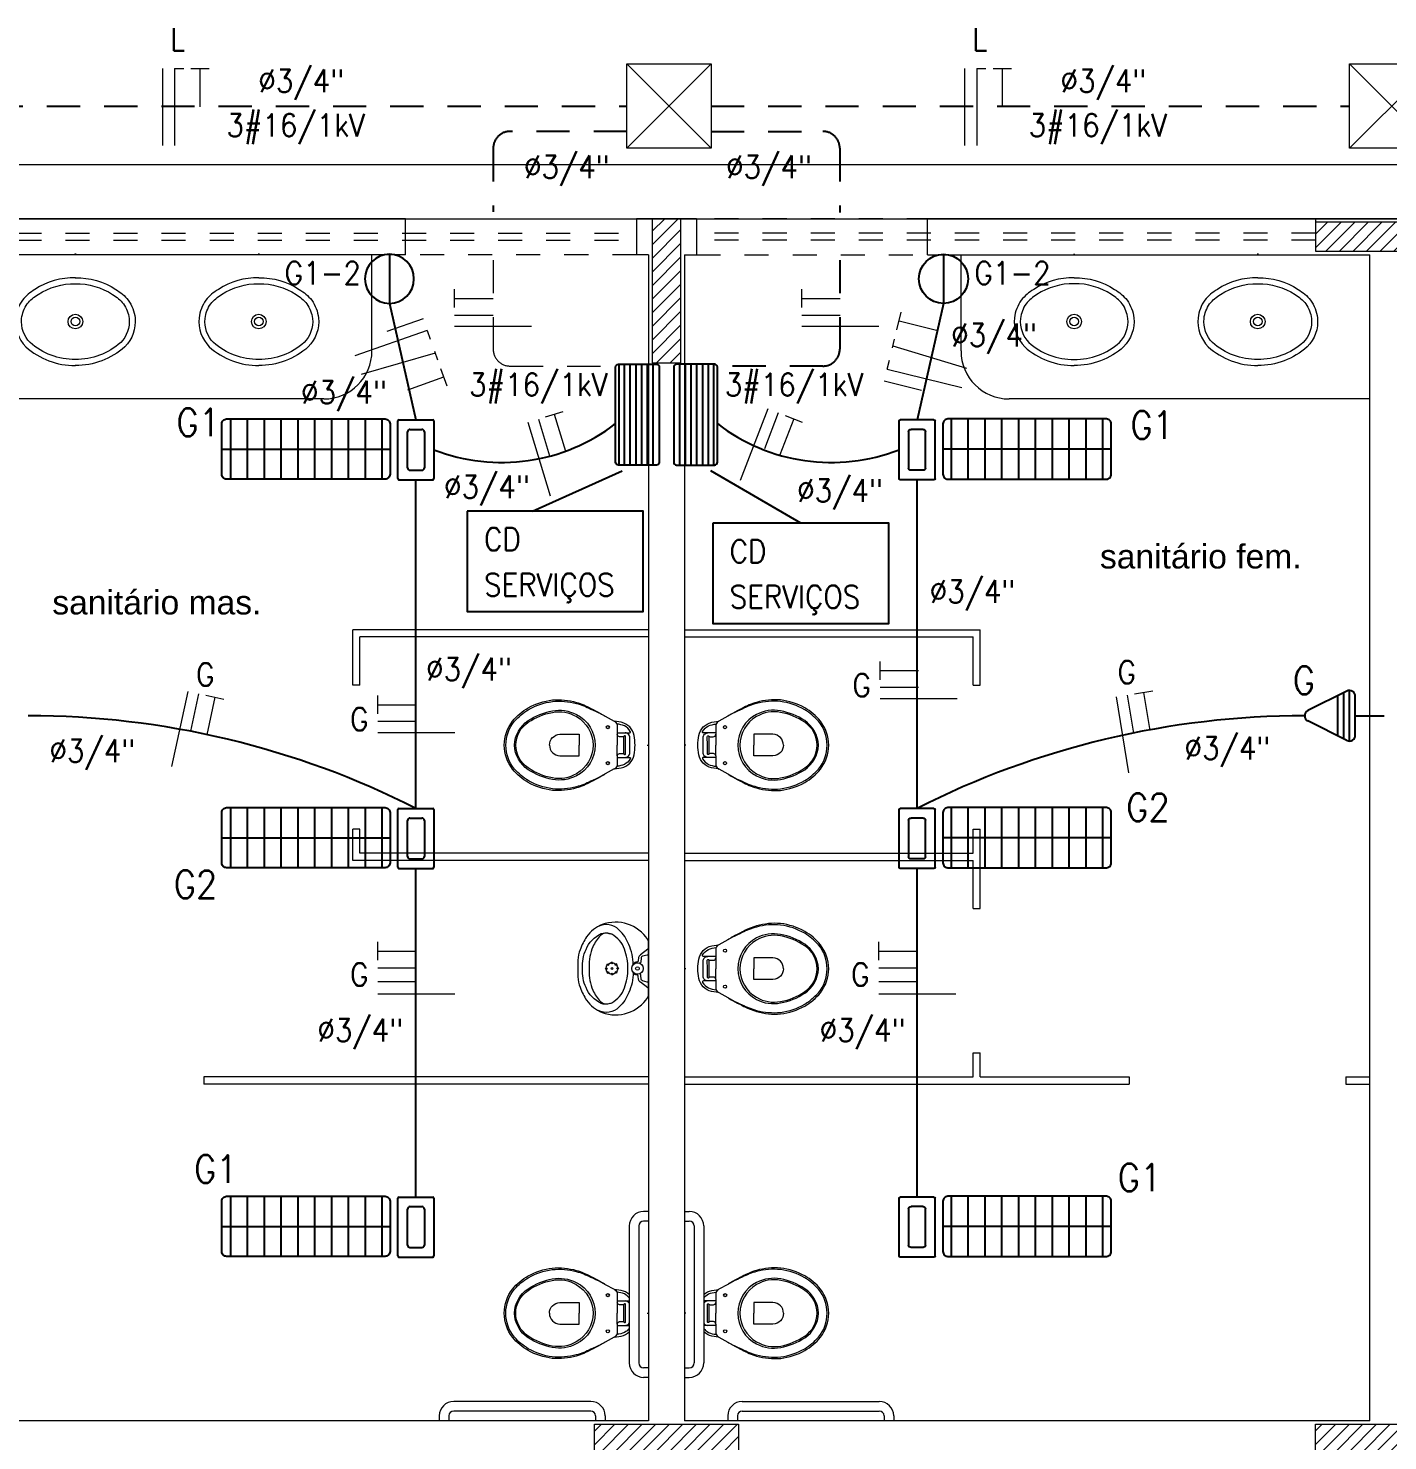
# Model space of a CAD drawing. Header units: inches. Extents: x -0.6 to 46.5, y 585.3 to 612.1.
# Drawn here: x 25.45 to 31.1, y 598.61 to 604.49 of the extents above; entities that cross this region are included whole.
import ezdxf
from ezdxf.enums import TextEntityAlignment as Align

# ---------------------------------------------------------------- set-up
doc = ezdxf.new("R2010")
doc.units = ezdxf.units.IN
doc.header["$LTSCALE"] = 0.2
doc.header["$MEASUREMENT"] = 0
doc.linetypes.add('ELETRICO', pattern=[0.87, 0.69, -0.18])
doc.linetypes.add('HIDDEN', pattern=[0.375, 0.25, -0.125])
doc.layers.get('0').update_dxf_attribs({"lineweight": 0})
for name, color, linetype, lineweight in [('ABERTURAS', 5, 'HIDDEN', 0), ('MOBILIÁRIOS', 134, 'Continuous', 0), ('PAREDES', 30, 'Continuous', 0), ('PISOS', 4, 'Continuous', 0)]:
    doc.layers.add(name, color=color, linetype=linetype, lineweight=lineweight)
for name, color, linetype in [('APISO', 134, 'ELETRICO'), ('ARRETO', 6, 'Continuous'), ('ATETO', 134, 'Continuous'), ('C', 7, 'Continuous'), ('Circuitos', 1, 'Continuous'), ('HATCH', 3, 'Continuous'), ('I', 7, 'Continuous'), ('L', 7, 'Continuous'), ('O', 7, 'Continuous'), ('texto-fiacao', 7, 'Continuous')]:
    doc.layers.add(name, color=color, linetype=linetype)
doc.styles.add('ROMANSP', font='romans.shx', dxfattribs={"width": 0.9})
doc.styles.add('TXT', font='ARIAL.TTF')
pattern_1 = [(45, (11.47801, 76.999498), (-0.0282842712, 0.0282842712), [])]

# ---------------------------------------------------------------- blocks, each defined once
blk = doc.blocks.new('*O22')
at = {"layer": 'MOBILIÁRIOS', "color": 4, "linetype": 'Continuous', "lineweight": 0}
for p, q in [((0.003, 0.231), (-0.002, 0.231)), ((0, 0.229), (0, 0.233))]:
    blk.add_line(p, q, dxfattribs=at)
for points in [[(0.0005, 0.1336, 0.145827), (-0.1678, 0.0848, 0.090827), (-0.2197, 0.0396, 0.12568), (-0.2481, -0.0337, 0.221372), (-0.2055, -0.1545, 0.186059), (0.0005, -0.2319)], [(0.0001, 0.1336, -0.145827), (0.1684, 0.0848, -0.090827), (0.2203, 0.0396, -0.12568), (0.2487, -0.0337, -0.221372), (0.2061, -0.1545, -0.186059), (0.0001, -0.2319)], [(0.0003, 0.1086, -0.14623), (0.1553, 0.0636, -0.09047), (0.2003, 0.0246, -0.123903), (0.2238, -0.0364, -0.21906), (0.1888, -0.1364, -0.185248), (0.0003, -0.2069, -0.185248), (-0.1882, -0.1364, -0.21906), (-0.2232, -0.0364, -0.123903), (-0.1997, 0.0246, -0.09047), (-0.1547, 0.0636, -0.14623), (0.0003, 0.1086)]]:
    blk.add_lwpolyline(points, format="xyb", dxfattribs=at)
for radius in [0.0305, 0.018]:
    blk.add_circle((0.0003, -0.0489), radius, dxfattribs=at)
blk = doc.blocks.new('*O23')
at = {"layer": 'MOBILIÁRIOS', "color": 4, "linetype": 'Continuous', "lineweight": 0}
for p, q in [((0.003, 0.231), (-0.002, 0.231)), ((0, 0.229), (0, 0.233))]:
    blk.add_line(p, q, dxfattribs=at)
for points in [[(0.0005, 0.1336, 0.145827), (-0.1678, 0.0848, 0.090827), (-0.2197, 0.0396, 0.12568), (-0.2481, -0.0337, 0.221372), (-0.2055, -0.1545, 0.186059), (0.0005, -0.2319)], [(0.0001, 0.1336, -0.145827), (0.1684, 0.0848, -0.090827), (0.2203, 0.0396, -0.12568), (0.2487, -0.0337, -0.221372), (0.2061, -0.1545, -0.186059), (0.0001, -0.2319)], [(0.0003, 0.1086, -0.14623), (0.1553, 0.0636, -0.09047), (0.2003, 0.0246, -0.123903), (0.2238, -0.0364, -0.21906), (0.1888, -0.1364, -0.185248), (0.0003, -0.2069, -0.185248), (-0.1882, -0.1364, -0.21906), (-0.2232, -0.0364, -0.123903), (-0.1997, 0.0246, -0.09047), (-0.1547, 0.0636, -0.14623), (0.0003, 0.1086)]]:
    blk.add_lwpolyline(points, format="xyb", dxfattribs=at)
for radius in [0.0305, 0.018]:
    blk.add_circle((0.0003, -0.0489), radius, dxfattribs=at)
blk = doc.blocks.new('*O24')
at = {"layer": 'MOBILIÁRIOS', "color": 4, "linetype": 'Continuous', "lineweight": 0}
blk.add_line((0.144, 0), (0.147, 0), dxfattribs=at)
for points in [[(-0.1467, -0.0008, 0.008051), (-0.1462, -0.0335, 0.08407), (-0.1373, -0.0773, 0.022672), (-0.1251, -0.1052, 0.027927), (-0.1106, -0.1309, 0.144523), (-0.0457, -0.1821, 0.34805), (0.1443, -0.1191, 0.162816), (0.147, -0.111), (0.147, 0), (0.1473, 0.1124, 0.162816), (0.1443, 0.1209, 0.34805), (-0.0457, 0.1839, 0.144523), (-0.1106, 0.1326, 0.027927), (-0.1251, 0.107, 0.022672), (-0.1373, 0.0791, 0.08407), (-0.1462, 0.0353, 0.008051), (-0.147, 0.002), (-0.147, 0)], [(0.0834, 0.0169, 0.100603), (0.0653, 0.1009, 0.114611), (0.0243, 0.1619, 0.309836), (-0.0622, 0.176)], [(-0.014, -0.145), (-0.0176, -0.1459, -0.189039), (-0.0494, -0.1441, -0.189014), (-0.1127, -0.0788, -0.116802), (-0.1277, 0.0009, -0.116802), (-0.1127, 0.0805, -0.189014), (-0.0494, 0.1459, -0.189039), (-0.018, 0.147), (-0.014, 0.146)], [(-0.1, 0), (-0.0998, -0.007, 0.102017), (-0.0841, -0.0893, 0.100634), (-0.0525, -0.1363, 0.31043), (-0.0114, -0.1436, 0.029837), (-0.0057, -0.1416, 0.193887), (0.0468, -0.0791, 0.096635), (0.0618, 0.0009, 0.096635), (0.0468, 0.0809, 0.193887), (-0.0057, 0.1434, 0.029837), (-0.0114, 0.1453, 0.31043), (-0.0525, 0.138, 0.100634), (-0.0841, 0.0911, 0.102017), (-0.1, 0.008), (-0.1, 0)], [(0.145, 0.081), (0.1133, 0.0579, 0.1805), (0.106, 0.046), (0.1043, 0.0329, -0.35029), (0.0988, 0.0269, 0.252034), (0.0843, 0.0204)], [(0.1473, 0.0539, 0.473116), (0.142, 0.056), (0.1223, 0.0524, 0.362542), (0.116, 0.043), (0.1148, 0.0294, -0.564769), (0.1087, 0.0237)], [(0.0834, -0.0151, -0.100603), (0.0653, -0.0991, -0.114611), (0.0243, -0.1601, -0.309836), (-0.0622, -0.1742)], [(0.145, -0.08), (0.1133, -0.0561, -0.1805), (0.106, -0.045), (0.1043, -0.0311, 0.35029), (0.0988, -0.0251, -0.252034), (0.0843, -0.0186)], [(0.1473, -0.0522, -0.473116), (0.142, -0.056), (0.1223, -0.0506, -0.362542), (0.116, -0.043), (0.1148, -0.0276, 0.564769), (0.1087, -0.022)]]:
    blk.add_lwpolyline(points, format="xyb", dxfattribs=at)
for centre, radius in [((-0.0282, 0.0004), 0.0035), ((-0.0047, 0.0009), 0.024), ((-0.0217, 0.0171), 0.0035), ((-0.0052, 0.0244), 0.0035), ((-0.0047, 0.0009), 0.0035), ((0.0116, 0.0178), 0.0035), ((0.0188, 0.0014), 0.0035), ((0.1013, 0.0009), 0.024), ((0.1013, 0.0009), 0.0075), ((-0.021, -0.0161), 0.0035), ((-0.0042, -0.0226), 0.0035), ((0.0123, -0.0154), 0.0035)]:
    blk.add_circle(centre, radius, dxfattribs=at)
blk = doc.blocks.new('*O25')
at = {"layer": 'MOBILIÁRIOS', "color": 4, "linetype": 'Continuous', "lineweight": 0}
for p, q in [((0.17, 0.044), (0.17, -0.001)), ((0.17, -0.046), (0.17, -0.001)), ((0.294, -0.001), (0.3, -0.001))]:
    blk.add_line(p, q, dxfattribs=at)
for points in [[(0.17, -0.046), (0.17, -0.0815, -0.269143), (0.16, -0.099), (0.1572, -0.1004, 0.044891), (0.157, -0.1), (0.12, -0.121, -0.036783), (0.1, -0.133, -0.0196), (0.06, -0.154, -0.056836), (0, -0.179, -0.089116), (-0.1, -0.189, -0.095425), (-0.2, -0.1565, -0.091656), (-0.2655, -0.101, -0.16072), (-0.3, -0.001, -0.16072), (-0.2655, 0.099, -0.091656), (-0.2, 0.1545, -0.095425), (-0.1, 0.187, -0.089116), (0, 0.177, -0.056836), (0.06, 0.152, -0.0196), (0.1, 0.131, -0.036783), (0.12, 0.119), (0.1567, 0.0987, 0.044891), (0.157, 0.099), (0.1599, 0.0968, -0.269143), (0.17, 0.08), (0.17, 0.044)], [(0.12, -0.121), (0.1, -0.132, -0.0204), (0.06, -0.151, -0.050595), (0, -0.1745, -0.089432), (-0.1, -0.1825, -0.098712), (-0.2, -0.1485, -0.072481), (-0.257, -0.101, -0.182574), (-0.293, -0.001, -0.182574), (-0.257, 0.099, -0.072481), (-0.2, 0.1465, -0.098712), (-0.1, 0.1805, -0.089432), (0, 0.1725, -0.050595), (0.06, 0.149, -0.0204), (0.1, 0.13), (0.12, 0.119)], [(0, 0.127, -0.278895), (0.0785, -0.001, -0.278895), (0, -0.129, -0.167831), (-0.1, -0.1435, -0.098952), (-0.2, -0.103, -0.247323), (-0.257, -0.001, -0.247323), (-0.2, 0.101, -0.098952), (-0.1, 0.1415, -0.167831), (0, 0.127)], [(0, 0.118, -0.264523), (0.07, -0.001, -0.264523), (0, -0.12, -0.185303), (-0.1, -0.1375, -0.106842), (-0.2, -0.096, -0.250606), (-0.252, -0.001, -0.250606), (-0.2, 0.094, -0.106842), (-0.1, 0.1355, -0.185303), (0, 0.118)], [(0.22, 0.0763, 0.139607), (0.187, 0.094), (0.1577, 0.0983, -0.047116), (0.1572, 0.0984)], [(0.22, 0.0623, 0.104201), (0.2, 0.079, 0.082359), (0.1687, 0.0867)], [(-0.112, -0.001, -0.394755), (-0.068, 0.044), (0.012, 0.044), (0.012, -0.001)], [(0.17, -0.046, -0.414214), (0.18, -0.036), (0.193, -0.036, -0.226163), (0.1984, -0.0386, 0.733322), (0.205, -0.036), (0.205, -0.001), (0.205, 0.034, 0.733322), (0.1984, 0.0366, -0.226163), (0.193, 0.034), (0.18, 0.034, -0.414214), (0.17, 0.044)], [(-0.112, -0.001, 0.394755), (-0.068, -0.046), (0.012, -0.046), (0.012, -0.001)], [(0.1572, -0.1004, -0.047116), (0.158, -0.1), (0.1869, -0.0958, 0.139453), (0.22, -0.0784)], [(0.22, -0.0643, -0.104201), (0.2, -0.081, -0.082359), (0.1687, -0.0887)]]:
    blk.add_lwpolyline(points, format="xyb", dxfattribs=at)
for points in [[(0.17, 0.05), (0.203, 0.05), (0.22, 0.05)], [(0.197, -0.036), (0.197, -0.001), (0.197, 0.034)], [(0.17, -0.052), (0.203, -0.052), (0.22, -0.052)]]:
    blk.add_lwpolyline(points, dxfattribs=at)
for centre in [(0.131, 0.074), (0.131, -0.076)]:
    blk.add_circle(centre, 0.0065, dxfattribs=at)
for centre, start, end in [((0.2025, 0.03), 33.1758, 90), ((0.2025, -0.032), 270, 331.02324)]:
    blk.add_arc(centre, 0.02, start, end, dxfattribs=at)
blk = doc.blocks.new('*O26')
at = {"layer": 'MOBILIÁRIOS', "color": 4, "linetype": 'Continuous', "lineweight": 0}
for p, q in [((-0.17, 0.044), (-0.17, -0.001)), ((-0.294, -0.001), (-0.3, -0.001)), ((-0.17, -0.046), (-0.17, -0.001))]:
    blk.add_line(p, q, dxfattribs=at)
for points in [[(-0.17, -0.046), (-0.17, -0.0815, 0.269143), (-0.16, -0.099), (-0.1572, -0.1004, -0.044891), (-0.157, -0.1), (-0.12, -0.121, 0.036783), (-0.1, -0.133, 0.0196), (-0.06, -0.154, 0.056836), (0, -0.179, 0.089116), (0.1, -0.189, 0.095425), (0.2, -0.1565, 0.091656), (0.2655, -0.101, 0.16072), (0.3, -0.001, 0.16072), (0.2655, 0.099, 0.091656), (0.2, 0.1545, 0.095425), (0.1, 0.187, 0.089116), (0, 0.177, 0.056836), (-0.06, 0.152, 0.0196), (-0.1, 0.131, 0.036783), (-0.12, 0.119), (-0.1567, 0.0987, -0.044891), (-0.157, 0.099), (-0.1599, 0.0968, 0.269143), (-0.17, 0.08), (-0.17, 0.044)], [(-0.12, -0.121), (-0.1, -0.132, 0.0204), (-0.06, -0.151, 0.050595), (0, -0.1745, 0.089432), (0.1, -0.1825, 0.098712), (0.2, -0.1485, 0.072481), (0.257, -0.101, 0.182574), (0.293, -0.001, 0.182574), (0.257, 0.099, 0.072481), (0.2, 0.1465, 0.098712), (0.1, 0.1805, 0.089432), (0, 0.1725, 0.050595), (-0.06, 0.149, 0.0204), (-0.1, 0.13), (-0.12, 0.119)], [(0, 0.127, 0.278895), (-0.0785, -0.001, 0.278895), (0, -0.129, 0.167831), (0.1, -0.1435, 0.098952), (0.2, -0.103, 0.247323), (0.257, -0.001, 0.247323), (0.2, 0.101, 0.098952), (0.1, 0.1415, 0.167831), (0, 0.127)], [(0, 0.118, 0.264523), (-0.07, -0.001, 0.264523), (0, -0.12, 0.185303), (0.1, -0.1375, 0.106842), (0.2, -0.096, 0.250606), (0.252, -0.001, 0.250606), (0.2, 0.094, 0.106842), (0.1, 0.1355, 0.185303), (0, 0.118)], [(-0.22, 0.0763, -0.139607), (-0.187, 0.094), (-0.1577, 0.0983, 0.047116), (-0.1572, 0.0984)], [(-0.22, 0.0623, -0.104201), (-0.2, 0.079, -0.082359), (-0.1687, 0.0867)], [(-0.17, -0.046, 0.414214), (-0.18, -0.036), (-0.193, -0.036, 0.226163), (-0.1984, -0.0386, -0.733322), (-0.205, -0.036), (-0.205, -0.001), (-0.205, 0.034, -0.733322), (-0.1984, 0.0366, 0.226163), (-0.193, 0.034), (-0.18, 0.034, 0.414214), (-0.17, 0.044)], [(0.112, -0.001, 0.394755), (0.068, 0.044), (-0.012, 0.044), (-0.012, -0.001)], [(0.112, -0.001, -0.394755), (0.068, -0.046), (-0.012, -0.046), (-0.012, -0.001)], [(-0.22, -0.0643, 0.104201), (-0.2, -0.081, 0.082359), (-0.1687, -0.0887)], [(-0.1572, -0.1004, 0.047116), (-0.158, -0.1), (-0.1869, -0.0958, -0.139453), (-0.22, -0.0784)]]:
    blk.add_lwpolyline(points, format="xyb", dxfattribs=at)
for points in [[(-0.17, 0.05), (-0.203, 0.05), (-0.22, 0.05)], [(-0.197, -0.036), (-0.197, -0.001), (-0.197, 0.034)], [(-0.17, -0.052), (-0.203, -0.052), (-0.22, -0.052)]]:
    blk.add_lwpolyline(points, dxfattribs=at)
for centre in [(-0.131, 0.074), (-0.131, -0.076)]:
    blk.add_circle(centre, 0.0065, dxfattribs=at)
for centre, start, end in [((-0.2025, 0.03), 90, 146.8242), ((-0.2025, -0.032), 208.97676, 270)]:
    blk.add_arc(centre, 0.02, start, end, dxfattribs=at)
blk = doc.blocks.new('*O27')
at = {"layer": 'MOBILIÁRIOS', "color": 4, "linetype": 'Continuous', "lineweight": 0}
for p, q in [((-0.294, 0), (-0.3, 0)), ((-0.17, 0.045), (-0.17, 0)), ((-0.17, -0.045), (-0.17, 0))]:
    blk.add_line(p, q, dxfattribs=at)
for points in [[(-0.17, -0.045), (-0.1702, -0.0805, 0.269143), (-0.16, -0.098), (-0.1574, -0.0994, -0.044891), (-0.157, -0.099), (-0.1202, -0.12, 0.036783), (-0.1002, -0.132, 0.0196), (-0.0602, -0.153, 0.056836), (-0.0002, -0.178, 0.089116), (0.0998, -0.188, 0.095425), (0.1998, -0.1555, 0.091656), (0.2653, -0.1, 0.16072), (0.2998, 0, 0.16072), (0.2653, 0.1, 0.091656), (0.1998, 0.1555, 0.095425), (0.0998, 0.188, 0.089116), (-0.0002, 0.178, 0.056836), (-0.0602, 0.153, 0.0196), (-0.1002, 0.132, 0.036783), (-0.12, 0.12), (-0.1569, 0.0997, -0.044891), (-0.157, 0.1), (-0.1601, 0.0978, 0.269143), (-0.17, 0.081), (-0.17, 0.045)], [(-0.12, -0.12), (-0.1002, -0.131, 0.0204), (-0.0602, -0.15, 0.050595), (-0.0002, -0.1735, 0.089432), (0.0998, -0.1815, 0.098712), (0.1998, -0.1475, 0.072481), (0.2568, -0.1, 0.182574), (0.2928, 0, 0.182574), (0.2568, 0.1, 0.072481), (0.1998, 0.1475, 0.098712), (0.0998, 0.1815, 0.089432), (-0.0002, 0.1735, 0.050595), (-0.0602, 0.15, 0.0204), (-0.1, 0.131), (-0.12, 0.12)], [(-0.0002, 0.128, 0.278895), (-0.0787, 0, 0.278895), (-0.0002, -0.128, 0.167831), (0.0998, -0.1425, 0.098952), (0.1998, -0.102, 0.247323), (0.2568, 0, 0.247323), (0.1998, 0.102, 0.098952), (0.0998, 0.1425, 0.167831), (-0.0002, 0.128)], [(-0.0002, 0.119, 0.264523), (-0.0702, 0, 0.264523), (-0.0002, -0.119, 0.185303), (0.0998, -0.1365, 0.106842), (0.1998, -0.095, 0.250606), (0.2518, 0, 0.250606), (0.1998, 0.095, 0.106842), (0.0998, 0.1365, 0.185303), (-0.0002, 0.119)], [(-0.1574, -0.0994, 0.047116), (-0.158, -0.099), (-0.1871, -0.0948, -0.305161), (-0.2402, -0.04, -0.049506), (-0.2442, 0, -0.049506), (-0.2402, 0.04, -0.305161), (-0.187, 0.095), (-0.1579, 0.0993, 0.047116), (-0.1574, 0.0994)], [(-0.17, 0.051), (-0.203, 0.051), (-0.2211, 0.051, -0.5854), (-0.2246, 0.0571, -0.134872), (-0.2002, 0.08, -0.082359), (-0.1689, 0.0877)], [(-0.2027, -0.051, -0.414214), (-0.223, -0.031), (-0.223, 0), (-0.2227, 0.031, -0.414214), (-0.2027, 0.051)], [(-0.1702, -0.045, 0.414214), (-0.18, -0.035), (-0.1932, -0.035, 0.226163), (-0.1986, -0.0376, -0.733322), (-0.205, -0.035), (-0.205, 0), (-0.2052, 0.035, -0.733322), (-0.1986, 0.0376, 0.226163), (-0.193, 0.035), (-0.1802, 0.035, 0.414214), (-0.1702, 0.045)], [(0.1118, 0, 0.394755), (0.068, 0.045), (-0.012, 0.045), (-0.012, 0)], [(0.1118, 0, -0.394755), (0.068, -0.045), (-0.012, -0.045), (-0.012, 0)], [(-0.17, -0.051), (-0.203, -0.051), (-0.2211, -0.051, 0.5854), (-0.2246, -0.0571, 0.134872), (-0.2002, -0.08, 0.082359), (-0.1689, -0.0877)]]:
    blk.add_lwpolyline(points, format="xyb", dxfattribs=at)
blk.add_lwpolyline([(-0.197, -0.035), (-0.197, 0), (-0.197, 0.035)], dxfattribs=at)
for centre in [(-0.1312, 0.075), (-0.1312, -0.075)]:
    blk.add_circle(centre, 0.0065, dxfattribs=at)
blk = doc.blocks.new('*O28')
at = {"layer": 'MOBILIÁRIOS', "color": 4, "linetype": 'Continuous', "lineweight": 0}
for p, q in [((-0.294, 0), (-0.3, 0)), ((-0.17, 0.045), (-0.17, 0)), ((-0.17, -0.045), (-0.17, 0))]:
    blk.add_line(p, q, dxfattribs=at)
for points in [[(-0.17, -0.045), (-0.1702, -0.0805, 0.269143), (-0.16, -0.098), (-0.1574, -0.0994, -0.044891), (-0.157, -0.099), (-0.1202, -0.12, 0.036783), (-0.1002, -0.132, 0.0196), (-0.0602, -0.153, 0.056836), (-0.0002, -0.178, 0.089116), (0.0998, -0.188, 0.095425), (0.1998, -0.1555, 0.091656), (0.2653, -0.1, 0.16072), (0.2998, 0, 0.16072), (0.2653, 0.1, 0.091656), (0.1998, 0.1555, 0.095425), (0.0998, 0.188, 0.089116), (-0.0002, 0.178, 0.056836), (-0.0602, 0.153, 0.0196), (-0.1002, 0.132, 0.036783), (-0.12, 0.12), (-0.1569, 0.0997, -0.044891), (-0.157, 0.1), (-0.1601, 0.0978, 0.269143), (-0.17, 0.081), (-0.17, 0.045)], [(-0.12, -0.12), (-0.1002, -0.131, 0.0204), (-0.0602, -0.15, 0.050595), (-0.0002, -0.1735, 0.089432), (0.0998, -0.1815, 0.098712), (0.1998, -0.1475, 0.072481), (0.2568, -0.1, 0.182574), (0.2928, 0, 0.182574), (0.2568, 0.1, 0.072481), (0.1998, 0.1475, 0.098712), (0.0998, 0.1815, 0.089432), (-0.0002, 0.1735, 0.050595), (-0.0602, 0.15, 0.0204), (-0.1, 0.131), (-0.12, 0.12)], [(-0.0002, 0.128, 0.278895), (-0.0787, 0, 0.278895), (-0.0002, -0.128, 0.167831), (0.0998, -0.1425, 0.098952), (0.1998, -0.102, 0.247323), (0.2568, 0, 0.247323), (0.1998, 0.102, 0.098952), (0.0998, 0.1425, 0.167831), (-0.0002, 0.128)], [(-0.0002, 0.119, 0.264523), (-0.0702, 0, 0.264523), (-0.0002, -0.119, 0.185303), (0.0998, -0.1365, 0.106842), (0.1998, -0.095, 0.250606), (0.2518, 0, 0.250606), (0.1998, 0.095, 0.106842), (0.0998, 0.1365, 0.185303), (-0.0002, 0.119)], [(-0.1574, -0.0994, 0.047116), (-0.158, -0.099), (-0.1871, -0.0948, -0.305161), (-0.2402, -0.04, -0.049506), (-0.2442, 0, -0.049506), (-0.2402, 0.04, -0.305161), (-0.187, 0.095), (-0.1579, 0.0993, 0.047116), (-0.1574, 0.0994)], [(-0.17, 0.051), (-0.203, 0.051), (-0.2211, 0.051, -0.5854), (-0.2246, 0.0571, -0.134872), (-0.2002, 0.08, -0.082359), (-0.1689, 0.0877)], [(-0.2027, -0.051, -0.414214), (-0.223, -0.031), (-0.223, 0), (-0.2227, 0.031, -0.414214), (-0.2027, 0.051)], [(-0.1702, -0.045, 0.414214), (-0.18, -0.035), (-0.1932, -0.035, 0.226163), (-0.1986, -0.0376, -0.733322), (-0.205, -0.035), (-0.205, 0), (-0.2052, 0.035, -0.733322), (-0.1986, 0.0376, 0.226163), (-0.193, 0.035), (-0.1802, 0.035, 0.414214), (-0.1702, 0.045)], [(0.1118, 0, 0.394755), (0.068, 0.045), (-0.012, 0.045), (-0.012, 0)], [(0.1118, 0, -0.394755), (0.068, -0.045), (-0.012, -0.045), (-0.012, 0)], [(-0.17, -0.051), (-0.203, -0.051), (-0.2211, -0.051, 0.5854), (-0.2246, -0.0571, 0.134872), (-0.2002, -0.08, 0.082359), (-0.1689, -0.0877)]]:
    blk.add_lwpolyline(points, format="xyb", dxfattribs=at)
blk.add_lwpolyline([(-0.197, -0.035), (-0.197, 0), (-0.197, 0.035)], dxfattribs=at)
for centre in [(-0.1312, 0.075), (-0.1312, -0.075)]:
    blk.add_circle(centre, 0.0065, dxfattribs=at)
blk = doc.blocks.new('*O29')
at = {"layer": 'MOBILIÁRIOS', "color": 4, "linetype": 'Continuous', "lineweight": 0}
for p, q in [((0.17, 0.045), (0.17, 0)), ((0.17, -0.045), (0.17, 0)), ((0.294, 0), (0.3, 0))]:
    blk.add_line(p, q, dxfattribs=at)
for points in [[(0.17, -0.045), (0.1702, -0.0805, -0.269143), (0.16, -0.098), (0.1574, -0.0994, 0.044891), (0.157, -0.099), (0.1202, -0.12, -0.036783), (0.1002, -0.132, -0.0196), (0.0602, -0.153, -0.056836), (0.0002, -0.178, -0.089116), (-0.0998, -0.188, -0.095425), (-0.1998, -0.1555, -0.091656), (-0.2653, -0.1, -0.16072), (-0.2998, 0, -0.16072), (-0.2653, 0.1, -0.091656), (-0.1998, 0.1555, -0.095425), (-0.0998, 0.188, -0.089116), (0.0002, 0.178, -0.056836), (0.0602, 0.153, -0.0196), (0.1002, 0.132, -0.036783), (0.12, 0.12), (0.1569, 0.0997, 0.044891), (0.157, 0.1), (0.1601, 0.0978, -0.269143), (0.17, 0.081), (0.17, 0.045)], [(0.12, -0.12), (0.1002, -0.131, -0.0204), (0.0602, -0.15, -0.050595), (0.0002, -0.1735, -0.089432), (-0.0998, -0.1815, -0.098712), (-0.1998, -0.1475, -0.072481), (-0.2568, -0.1, -0.182574), (-0.2928, 0, -0.182574), (-0.2568, 0.1, -0.072481), (-0.1998, 0.1475, -0.098712), (-0.0998, 0.1815, -0.089432), (0.0002, 0.1735, -0.050595), (0.0602, 0.15, -0.0204), (0.1, 0.131), (0.12, 0.12)], [(0.0002, 0.128, -0.278895), (0.0787, 0, -0.278895), (0.0002, -0.128, -0.167831), (-0.0998, -0.1425, -0.098952), (-0.1998, -0.102, -0.247323), (-0.2568, 0, -0.247323), (-0.1998, 0.102, -0.098952), (-0.0998, 0.1425, -0.167831), (0.0002, 0.128)], [(0.0002, 0.119, -0.264523), (0.0702, 0, -0.264523), (0.0002, -0.119, -0.185303), (-0.0998, -0.1365, -0.106842), (-0.1998, -0.095, -0.250606), (-0.2518, 0, -0.250606), (-0.1998, 0.095, -0.106842), (-0.0998, 0.1365, -0.185303), (0.0002, 0.119)], [(0.1574, -0.0994, -0.047116), (0.158, -0.099), (0.1871, -0.0948, 0.305161), (0.2402, -0.04, 0.049506), (0.2442, 0, 0.049506), (0.2402, 0.04, 0.305161), (0.187, 0.095), (0.1579, 0.0993, -0.047116), (0.1574, 0.0994)], [(0.17, 0.051), (0.203, 0.051), (0.2211, 0.051, 0.5854), (0.2246, 0.0571, 0.134872), (0.2002, 0.08, 0.082359), (0.1689, 0.0877)], [(-0.1118, 0, -0.394755), (-0.068, 0.045), (0.012, 0.045), (0.012, 0)], [(-0.1118, 0, 0.394755), (-0.068, -0.045), (0.012, -0.045), (0.012, 0)], [(0.1702, -0.045, -0.414214), (0.18, -0.035), (0.1932, -0.035, -0.226163), (0.1986, -0.0376, 0.733322), (0.205, -0.035), (0.205, 0), (0.2052, 0.035, 0.733322), (0.1986, 0.0376, -0.226163), (0.193, 0.035), (0.1802, 0.035, -0.414214), (0.1702, 0.045)], [(0.2027, -0.051, 0.414214), (0.223, -0.031), (0.223, 0), (0.2227, 0.031, 0.414214), (0.2027, 0.051)], [(0.17, -0.051), (0.203, -0.051), (0.2211, -0.051, -0.5854), (0.2246, -0.0571, -0.134872), (0.2002, -0.08, -0.082359), (0.1689, -0.0877)]]:
    blk.add_lwpolyline(points, format="xyb", dxfattribs=at)
blk.add_lwpolyline([(0.197, -0.035), (0.197, 0), (0.197, 0.035)], dxfattribs=at)
for centre in [(0.1312, 0.075), (0.1312, -0.075)]:
    blk.add_circle(centre, 0.0065, dxfattribs=at)
blk = doc.blocks.new('*O30')
at = {"layer": 'MOBILIÁRIOS', "color": 4, "linetype": 'Continuous', "lineweight": 0}
for p, q in [((0.003, 0.231), (-0.002, 0.231)), ((0, 0.229), (0, 0.233))]:
    blk.add_line(p, q, dxfattribs=at)
for points in [[(0.0005, 0.1336, 0.145827), (-0.1678, 0.0848, 0.090827), (-0.2197, 0.0396, 0.12568), (-0.2481, -0.0337, 0.221372), (-0.2055, -0.1545, 0.186059), (0.0005, -0.2319)], [(0.0001, 0.1336, -0.145827), (0.1684, 0.0848, -0.090827), (0.2203, 0.0396, -0.12568), (0.2487, -0.0337, -0.221372), (0.2061, -0.1545, -0.186059), (0.0001, -0.2319)], [(0.0003, 0.1086, -0.14623), (0.1553, 0.0636, -0.09047), (0.2003, 0.0246, -0.123903), (0.2238, -0.0364, -0.21906), (0.1888, -0.1364, -0.185248), (0.0003, -0.2069, -0.185248), (-0.1882, -0.1364, -0.21906), (-0.2232, -0.0364, -0.123903), (-0.1997, 0.0246, -0.09047), (-0.1547, 0.0636, -0.14623), (0.0003, 0.1086)]]:
    blk.add_lwpolyline(points, format="xyb", dxfattribs=at)
for radius in [0.0305, 0.018]:
    blk.add_circle((0.0003, -0.0489), radius, dxfattribs=at)
blk = doc.blocks.new('*O31')
at = {"layer": 'MOBILIÁRIOS', "color": 4, "linetype": 'Continuous', "lineweight": 0}
for p, q in [((-0.003, 0.231), (0.002, 0.231)), ((0, 0.229), (0, 0.233))]:
    blk.add_line(p, q, dxfattribs=at)
for points in [[(-0.0001, 0.1336, 0.145827), (-0.1684, 0.0848, 0.090827), (-0.2203, 0.0396, 0.12568), (-0.2487, -0.0337, 0.221372), (-0.2061, -0.1545, 0.186059), (-0.0001, -0.2319)], [(-0.0005, 0.1336, -0.145827), (0.1678, 0.0848, -0.090827), (0.2197, 0.0396, -0.12568), (0.2481, -0.0337, -0.221372), (0.2055, -0.1545, -0.186059), (-0.0005, -0.2319)], [(-0.0003, 0.1086, 0.14623), (-0.1553, 0.0636, 0.09047), (-0.2003, 0.0246, 0.123903), (-0.2238, -0.0364, 0.21906), (-0.1888, -0.1364, 0.185248), (-0.0003, -0.2069, 0.185248), (0.1882, -0.1364, 0.21906), (0.2232, -0.0364, 0.123903), (0.1997, 0.0246, 0.09047), (0.1547, 0.0636, 0.14623), (-0.0003, 0.1086)]]:
    blk.add_lwpolyline(points, format="xyb", dxfattribs=at)
for radius in [0.0305, 0.018]:
    blk.add_circle((-0.0003, -0.0489), radius, dxfattribs=at)
blk = doc.blocks.new('L-2X16AP')
for p, q in [((-31.37, 12.5), (-31.37, -12.5)), ((-24.37, 12.5), (-24.37, -12.5)), ((-17.37, 12.5), (-17.37, -12.5)), ((-10.37, 12.5), (-10.37, -12.5)), ((-3.37, 12.5), (-3.37, -12.5)), ((3.63, 12.5), (3.63, -12.5)), ((10.63, 12.5), (10.63, -12.5)), ((17.63, 12.5), (17.63, -12.5)), ((24.63, 12.5), (24.63, -12.5)), ((31.63, 12.5), (31.63, -12.5))]:
    blk.add_line(p, q)
at = {"color": 7}
blk.add_line((-35, 0), (35, 0), dxfattribs=at)
at = {"color": 3}
blk.add_lwpolyline([(-35, -10.5), (-35, 10.5, -0.414214), (-33, 12.5), (33, 12.5, -0.414214), (35, 10.5), (35, -10.5, -0.414214), (33, -12.5), (-33, -12.5, -0.414214)], format="xyb", close=True, dxfattribs=at)
blk = doc.blocks.new('O-COND-H')
at = {"color": 20}
for p, q in [((-10.41, -5.83), (-10.41, 5.83)), ((-10, 6.25), (10, 6.25)), ((10.41, -5.83), (10.41, 5.83)), ((10, -6.25), (-10, -6.25))]:
    blk.add_line(p, q, dxfattribs=at)
at = {"color": 7}
for p, q in [((-7.08, -2.08), (-7.08, 2.08)), ((-6.25, 2.92), (6.25, 2.92)), ((7.08, -2.08), (7.08, 2.08)), ((6.25, -2.92), (-6.25, -2.92))]:
    blk.add_line(p, q, dxfattribs=at)
at = {"color": 20}
for centre, start, end in [((-10, 5.83), 90, 180), ((10, 5.83), 360, 90), ((-10, -5.83), 180, 270), ((10, -5.83), 270, 360)]:
    blk.add_arc(centre, 0.416, start, end, dxfattribs=at)
at = {"color": 7}
for centre, start, end in [((-6.25, 2.08), 90, 180), ((6.25, 2.08), 0, 90), ((-6.25, -2.08), 180, 270), ((6.25, -2.08), 270, 0)]:
    blk.add_arc(centre, 0.833, start, end, dxfattribs=at)
blk = doc.blocks.new('I-D')
at = {"color": 20}
blk.add_line((0, 17), (0, 0), dxfattribs=at)
blk.add_circle((0, 8.5), 8.5, dxfattribs=at)
blk = doc.blocks.new('O-2P120')
at = {"color": 20}
for p, q in [((-8.55, 7.89), (-1.79, 21.42)), ((8.55, 7.89), (1.79, 21.42)), ((-6.76, 11), (6.76, 11)), ((-8.76, 7), (8.76, 7)), ((-8, 9), (8, 9)), ((-6.76, 5), (6.76, 5)), ((0, 5), (0, -5))]:
    blk.add_line(p, q, dxfattribs=at)
for centre, start, end in [((0, 20.53), 26.5651, 153.4349), ((-6.76, 7), 153.4349, 270), ((6.76, 7), 270, 26.5651)]:
    blk.add_arc(centre, 2, start, end, dxfattribs=at)
blk = doc.blocks.new('CX-CD')
at = {"color": 20}
for p, q in [((-17.48, 5.87), (17.48, 5.87)), ((-17.48, 4), (17.48, 4)), ((-17.48, 2), (17.48, 2)), ((-17.48, 0), (17.48, 0)), ((-17.48, -2), (17.48, -2)), ((-17.48, -4), (17.48, -4)), ((-17.48, -6), (17.48, -6))]:
    blk.add_line(p, q, dxfattribs=at)
blk.add_lwpolyline([(-17.48, -7.06), (-17.48, 6.06, -0.414214), (-16.48, 7.06), (16.48, 7.06, -0.414214), (17.48, 6.06), (17.48, -7.06, -0.414214), (16.48, -8.06), (-16.48, -8.06, -0.414214)], format="xyb", close=True, dxfattribs=at)
at = {"color": 1, "style": 'ROMANSP', "flags": 3}
blk.add_attdef('CX', (61.88, -3.2), '', height=11.3, dxfattribs=at)
blk = doc.blocks.new('CP-30')
at = {"lineweight": 0}
for p, q in [((-17.5, 17.5), (17.5, -17.5)), ((-17.5, -17.5), (17.5, 17.5))]:
    blk.add_line(p, q, dxfattribs=at)
at = {"color": 5, "lineweight": 0}
blk.add_lwpolyline([(-17.5, -17.5), (-17.5, 17.5), (17.5, 17.5), (17.5, -17.5)], close=True, dxfattribs=at)

msp = doc.modelspace()

# ---------------------------------------------------------------- hatches: boundary and pattern name
at = {"layer": 'HATCH', "linetype": 'Continuous', "lineweight": 0}
h = msp.add_hatch(dxfattribs=at)
h.set_pattern_fill('_USER', color=256, scale=0.04, angle=45, style=0, pattern_type=0)
h.set_pattern_definition(pattern_1)
h.paths.add_polyline_path([(28.043, 603.6955), (28.043, 603.0955), (28.163, 603.0955), (28.163, 603.6955)])
h.dxf.unprotected_set("ltscale", 0)
h = msp.add_hatch(dxfattribs=at)
h.set_pattern_fill('_USER', color=256, scale=0.04, angle=45, style=0, pattern_type=0)
h.set_pattern_definition(pattern_1)
h.paths.add_polyline_path([(31.403, 603.6805), (30.803, 603.6805), (30.803, 603.5605), (31.403, 603.5605)])
h.dxf.unprotected_set("ltscale", 0)
h = msp.add_hatch(dxfattribs=at)
h.set_pattern_fill('_USER', color=256, scale=0.04, angle=45, style=0, pattern_type=0)
h.set_pattern_definition(pattern_1)
h.paths.add_polyline_path([(27.803, 598.6805), (28.403, 598.6805), (28.403, 598.5605), (27.803, 598.5605)])
h.dxf.unprotected_set("ltscale", 0)
h = msp.add_hatch(dxfattribs=at)
h.set_pattern_fill('_USER', color=256, scale=0.04, angle=45, style=0, pattern_type=0)
h.set_pattern_definition(pattern_1)
h.paths.add_polyline_path([(30.803, 598.6805), (31.403, 598.6805), (31.403, 598.5605), (30.803, 598.5605)])
h.dxf.unprotected_set("ltscale", 0)

# ---------------------------------------------------------------- linework, layer by layer
at = {"linetype": 'Continuous', "lineweight": 0}
for points in [[(28.043, 603.6955), (28.043, 603.0955), (28.163, 603.0955), (28.163, 603.6955)], [(31.403, 603.6805), (30.803, 603.6805), (30.803, 603.5605), (31.403, 603.5605)], [(27.803, 598.6805), (28.403, 598.6805), (28.403, 598.5605), (27.803, 598.5605)], [(30.803, 598.6805), (31.403, 598.6805), (31.403, 598.5605), (30.803, 598.5605)]]:
    msp.add_lwpolyline(points, close=True, dxfattribs=at).dxf.unprotected_set("ltscale", 0)
at = {"layer": 'ABERTURAS', "linetype": 'HIDDEN', "lineweight": 0}
for p, q in [((25.403, 603.6955), (27.978, 603.6955)), ((30.803, 603.6955), (28.228, 603.6955)), ((30.803, 603.6955), (30.803, 603.5455)), ((25.403, 603.6355), (27.978, 603.6355)), ((25.403, 603.6055), (27.978, 603.6055)), ((30.803, 603.6355), (28.228, 603.6355)), ((30.803, 603.6055), (28.228, 603.6055)), ((27.978, 603.5455), (25.403, 603.5455)), ((28.228, 603.5455), (30.803, 603.5455))]:
    msp.add_line(p, q, dxfattribs=at)
at = {"layer": 'APISO'}
for p, q in [((25.2882, 604.164), (27.9382, 604.164)), ((28.2882, 604.164), (30.9444, 604.164))]:
    msp.add_line(p, q, dxfattribs=at)
for points in [[(27.9382, 604.0586), (27.4523, 604.0586, 0.414214), (27.3823, 603.9886), (27.3823, 603.7244, 0.414214)], [(28.2882, 604.0586), (28.7537, 604.0586, -0.414214), (28.8237, 603.9886), (28.8237, 603.7216, -0.414214)], [(28.8237, 603.5234), (28.8237, 603.1524, -0.414214), (28.7537, 603.0824), (28.3166, 603.0824)]]:
    msp.add_lwpolyline(points, format="xyb", dxfattribs=at)
at = {"layer": 'APISO', "lineweight": 0}
msp.add_lwpolyline([(27.3823, 603.5234), (27.3823, 603.1524, 0.414214), (27.4523, 603.0824), (27.8894, 603.0824)], format="xyb", dxfattribs=at)
at = {"layer": 'ARRETO'}
for p, q in [((27.546, 602.4785), (27.9186, 602.6471)), ((28.6616, 602.4283), (28.2874, 602.6471))]:
    msp.add_line(p, q, dxfattribs=at)
for points in [[(27.2738, 602.4785), (27.2738, 602.0614), (28.0062, 602.0614), (28.0062, 602.4785)], [(28.2954, 602.4283), (28.2954, 602.0113), (29.0278, 602.0113), (29.0278, 602.4283)]]:
    msp.add_lwpolyline(points, close=True, dxfattribs=at)
at = {"layer": 'ATETO'}
for p, q in [((26.9507, 603.3433), (27.0609, 602.8591)), ((29.2553, 603.3433), (29.1451, 602.8591))]:
    msp.add_line(p, q, dxfattribs=at)
for points in [[(27.0609, 601.2424), (27.0609, 602.6092)], [(29.1451, 601.2424), (29.1451, 602.6092)], [(27.0609, 599.6257), (27.0609, 600.9925)], [(29.1451, 599.6257), (29.1451, 600.9925)]]:
    msp.add_lwpolyline(points, dxfattribs=at)
for centre, radius, start, end in [((27.4171, 603.4591), 0.7777, 248.7984, 307.583), ((28.7889, 603.4591), 0.7777, 232.417, 291.2016), ((25.4483, 598.0609), 3.5668, 63.12099, 90), ((30.7577, 598.0609), 3.5668, 90, 116.87901)]:
    msp.add_arc(centre, radius, start, end, dxfattribs=at)
at = {"layer": 'Circuitos', "lineweight": 0}
for p, q in [((26.0063, 604.3204), (26.0063, 604.0005)), ((26.057, 604.3204), (26.0951, 604.3204)), ((26.057, 604.3204), (26.057, 604.0005)), ((26.1244, 604.3204), (26.2008, 604.3204)), ((26.1626, 604.3204), (26.1626, 604.1605)), ((29.3431, 604.3204), (29.3431, 604.0005)), ((29.3937, 604.3204), (29.4319, 604.3204)), ((29.3937, 604.3204), (29.3937, 604.0005)), ((29.4612, 604.3204), (29.5375, 604.3204)), ((29.4994, 604.3204), (29.4994, 604.1605)), ((27.2217, 603.3255), (27.2217, 603.4018)), ((28.6656, 603.3255), (28.6656, 603.4018)), ((27.2217, 603.3637), (27.3817, 603.3637)), ((28.6656, 603.3637), (28.8256, 603.3637)), ((27.0912, 603.2784), (26.9402, 603.2256)), ((27.2217, 603.2947), (27.3817, 603.2947)), ((28.6656, 603.2947), (28.8256, 603.2947)), ((29.0613, 603.233), (29.0796, 603.3071)), ((29.0704, 603.27), (29.2258, 603.2318)), ((27.1081, 603.2302), (26.8061, 603.1246)), ((27.1081, 603.2302), (27.1207, 603.1942)), ((27.2217, 603.2481), (27.5417, 603.2481)), ((28.6656, 603.2481), (28.9856, 603.2481)), ((29.0428, 603.1578), (29.0519, 603.1949)), ((27.1407, 603.1364), (26.8335, 603.0468)), ((27.138, 603.1448), (27.1506, 603.1087)), ((29.0451, 603.1663), (29.3513, 603.0735)), ((29.0211, 603.0699), (29.0303, 603.107)), ((27.1761, 603.0357), (27.0251, 602.9828)), ((27.1635, 603.0717), (27.1888, 602.9996)), ((29.0089, 603.0203), (29.1643, 602.9821)), ((29.0211, 603.0699), (29.3318, 602.9934)), ((28.5245, 602.9042), (28.4093, 602.6057)), ((27.5259, 602.8485), (27.6185, 602.5422)), ((27.5705, 602.862), (27.6168, 602.7088)), ((27.6, 602.8708), (27.6731, 602.8929)), ((27.6365, 602.8819), (27.6828, 602.7287)), ((28.5679, 602.8874), (28.5104, 602.7381)), ((28.6322, 602.8626), (28.5747, 602.7133)), ((28.5966, 602.8764), (28.6679, 602.8489)), ((28.9919, 601.7773), (28.9919, 601.8537)), ((28.9919, 601.8155), (29.1519, 601.8155)), ((26.1116, 601.7292), (26.0437, 601.4165)), ((28.9919, 601.7466), (29.1519, 601.7466)), ((30.0501, 601.7186), (30.1254, 601.7308)), ((30.0877, 601.7247), (30.1133, 601.5668)), ((26.1571, 601.7193), (26.1232, 601.563)), ((26.1872, 601.7128), (26.2618, 601.6966)), ((26.2245, 601.7047), (26.1905, 601.5483)), ((26.9021, 601.6357), (26.9021, 601.712)), ((26.9021, 601.6739), (27.0621, 601.6739)), ((28.9919, 601.6999), (29.3118, 601.6999)), ((29.9737, 601.7062), (30.0248, 601.3904)), ((30.0197, 601.7137), (30.0453, 601.5558)), ((26.9021, 601.6049), (27.0621, 601.6049)), ((26.9021, 601.5583), (27.2221, 601.5583)), ((26.9021, 600.6105), (26.9021, 600.6869)), ((28.9863, 600.6105), (28.9863, 600.6869)), ((26.9021, 600.6487), (27.0621, 600.6487)), ((28.9863, 600.6487), (29.1462, 600.6487)), ((26.9021, 600.5798), (27.0621, 600.5798)), ((28.9863, 600.5798), (29.1462, 600.5798)), ((26.9021, 600.523), (27.0621, 600.523)), ((28.9863, 600.523), (29.1462, 600.523)), ((26.9021, 600.4714), (27.2221, 600.4714)), ((28.9863, 600.4714), (29.3062, 600.4714))]:
    msp.add_line(p, q, dxfattribs=at)
at = {"layer": 'MOBILIÁRIOS', "linetype": 'Continuous', "lineweight": 0}
for p, q in [((26.878, 603.1455), (26.878, 603.5455)), ((29.328, 603.1455), (29.328, 603.5455)), ((26.678, 602.9455), (25.178, 602.9455)), ((31.028, 602.9455), (29.528, 602.9455)), ((28.028, 599.5655), (28.008, 599.5655)), ((28.178, 599.5655), (28.198, 599.5655)), ((27.948, 599.5055), (27.948, 598.9355)), ((27.988, 599.5055), (27.988, 598.9355)), ((28.028, 599.5255), (28.008, 599.5255)), ((28.178, 599.5255), (28.198, 599.5255)), ((28.218, 599.5055), (28.218, 598.9355)), ((28.258, 599.5055), (28.258, 598.9355)), ((28.028, 598.9155), (28.008, 598.9155)), ((28.178, 598.9155), (28.198, 598.9155)), ((28.028, 598.8755), (28.008, 598.8755)), ((28.178, 598.8755), (28.198, 598.8755)), ((27.788, 598.7755), (27.218, 598.7755)), ((27.788, 598.7355), (27.218, 598.7355)), ((28.418, 598.7755), (28.988, 598.7755)), ((28.418, 598.7355), (28.988, 598.7355)), ((27.158, 598.7155), (27.158, 598.6955)), ((27.198, 598.7155), (27.198, 598.6955)), ((27.808, 598.7155), (27.808, 598.6955)), ((27.848, 598.7155), (27.848, 598.6955)), ((28.358, 598.7155), (28.358, 598.6955)), ((28.398, 598.7155), (28.398, 598.6955)), ((29.008, 598.7155), (29.008, 598.6955)), ((29.048, 598.7155), (29.048, 598.6955))]:
    msp.add_line(p, q, dxfattribs=at)
for centre, radius, start, end in [((26.678, 603.1455), 0.2, 270, 0), ((29.528, 603.1455), 0.2, 180, 270), ((28.008, 599.5055), 0.06, 90, 180), ((28.198, 599.5055), 0.06, 0, 90), ((28.008, 599.5055), 0.02, 90, 180), ((28.198, 599.5055), 0.02, 0, 90), ((28.008, 598.9355), 0.06, 180, 270), ((28.008, 598.9355), 0.02, 180, 270), ((28.198, 598.9355), 0.02, 270, 0), ((28.198, 598.9355), 0.06, 270, 0), ((27.218, 598.7155), 0.06, 90, 180), ((27.218, 598.7155), 0.02, 90, 180), ((27.788, 598.7155), 0.06, 0, 90), ((27.788, 598.7155), 0.02, 0, 90), ((28.418, 598.7155), 0.06, 90, 180), ((28.418, 598.7155), 0.02, 90, 180), ((28.988, 598.7155), 0.06, 0, 90), ((28.988, 598.7155), 0.02, 0, 90)]:
    msp.add_arc(centre, radius, start, end, dxfattribs=at)
at = {"layer": 'PAREDES', "lineweight": 0}
for p, q in [((27.018, 603.6955), (24.803, 603.6955)), ((27.018, 603.5455), (27.018, 603.6955)), ((27.978, 603.6955), (27.978, 603.5455)), ((28.228, 603.6955), (27.978, 603.6955)), ((28.228, 603.6955), (28.228, 603.5455)), ((29.188, 603.5455), (29.188, 603.6955)), ((31.403, 603.6955), (29.188, 603.6955)), ((27.018, 603.5455), (25.178, 603.5455)), ((28.028, 603.5455), (27.978, 603.5455)), ((28.028, 603.5455), (28.028, 598.6955)), ((28.178, 603.5455), (28.178, 598.6955)), ((28.178, 603.5455), (28.228, 603.5455)), ((29.188, 603.5455), (31.028, 603.5455)), ((31.028, 598.6955), (31.028, 603.5455)), ((28.028, 598.6955), (25.178, 598.6955)), ((31.028, 598.6955), (28.178, 598.6955))]:
    msp.add_line(p, q, dxfattribs=at)
at = {"layer": 'PAREDES', "linetype": 'Continuous', "lineweight": 0}
for p, q in [((28.028, 601.9855), (26.798, 601.9855)), ((26.798, 601.7555), (26.798, 601.9855)), ((28.178, 601.9855), (29.408, 601.9855)), ((29.408, 601.7555), (29.408, 601.9855)), ((28.028, 601.9555), (26.828, 601.9555)), ((26.828, 601.7555), (26.828, 601.9555)), ((28.178, 601.9555), (29.378, 601.9555)), ((29.378, 601.7555), (29.378, 601.9555)), ((26.828, 601.7555), (26.798, 601.7555)), ((29.378, 601.7555), (29.408, 601.7555)), ((26.828, 601.1555), (26.798, 601.1555)), ((26.798, 601.0255), (26.798, 601.1555)), ((26.828, 601.0555), (26.828, 601.1555)), ((29.378, 601.1555), (29.408, 601.1555)), ((29.378, 601.0555), (29.378, 601.1555)), ((29.408, 600.8255), (29.408, 601.1555)), ((28.028, 601.0255), (26.798, 601.0255)), ((28.028, 601.0555), (26.828, 601.0555)), ((28.178, 601.0555), (29.378, 601.0555)), ((28.178, 601.0255), (29.378, 601.0255)), ((29.378, 600.8255), (29.378, 601.0255)), ((29.378, 600.8255), (29.408, 600.8255)), ((29.378, 600.2255), (29.408, 600.2255)), ((29.378, 600.1255), (29.378, 600.2255)), ((29.408, 600.1255), (29.408, 600.2255)), ((28.028, 600.1255), (26.178, 600.1255)), ((26.178, 600.1255), (26.178, 600.0955)), ((28.028, 600.0955), (26.178, 600.0955)), ((28.178, 600.1255), (29.378, 600.1255)), ((28.178, 600.0955), (30.028, 600.0955)), ((29.408, 600.1255), (30.028, 600.1255)), ((30.028, 600.1255), (30.028, 600.0955)), ((30.928, 600.1255), (30.928, 600.0955)), ((30.928, 600.1255), (31.028, 600.1255)), ((30.928, 600.0955), (31.028, 600.0955))]:
    msp.add_line(p, q, dxfattribs=at)
at = {"layer": 'PISOS', "linetype": 'Continuous', "lineweight": 0}
for points in [[(21.803, 603.9205), (37.403, 603.9205), (37.403, 593.3205), (21.803, 593.3205)], [(22.028, 603.6955), (37.178, 603.6955), (37.178, 593.5455), (22.028, 593.5455)]]:
    msp.add_lwpolyline(points, close=True, dxfattribs=at)

# ---------------------------------------------------------------- block references
at = {"layer": 'C', "xscale": 0.01, "yscale": 0.01, "zscale": 0.01}
for p in [(28.1132, 604.164), (31.1194, 604.164)]:
    msp.add_blockref('CP-30', p, dxfattribs=at)
at = {"layer": 'C', "yscale": 0.01199999999999818, "zscale": 0.012}
for p, xscale, rotation in [((27.9762, 602.8805), 0.01199999999999818, 90), ((28.2299, 602.8805), -0.01199999999999818, 270)]:
    msp.add_blockref('CX-CD', p, dxfattribs=dict(at, xscale=xscale, rotation=rotation))
at = {"layer": 'I', "yscale": 0.01199999999999818, "zscale": 0.012}
for p, xscale in [((26.9507, 603.3433), -0.01199999999999818), ((29.2553, 603.3433), 0.01199999999999818)]:
    msp.add_blockref('I-D', p, dxfattribs=dict(at, xscale=xscale))
at = {"layer": 'L', "yscale": 0.01, "zscale": 0.01}
for p, xscale in [((26.603, 602.7372), 0.01), ((29.603, 602.7372), -0.01), ((26.603, 601.1205), 0.01), ((29.603, 601.1205), -0.01), ((26.603, 599.5038), 0.01), ((29.603, 599.5038), -0.01)]:
    msp.add_blockref('L-2X16AP', p, dxfattribs=dict(at, xscale=xscale))
at = {"layer": 'MOBILIÁRIOS', "linetype": 'Continuous', "lineweight": 0}
for name, p in [('*O22', (25.644, 603.3165)), ('*O23', (26.407, 603.3165)), ('*O31', (29.799, 603.3165)), ('*O30', (30.562, 603.3165)), ('*O29', (27.728, 601.5055)), ('*O27', (28.478, 601.5055)), ('*O24', (27.881, 600.5755)), ('*O28', (28.478, 600.5755)), ('*O25', (27.728, 599.1435)), ('*O26', (28.478, 599.1435))]:
    msp.add_blockref(name, p, dxfattribs=at)
at = {"layer": 'O', "yscale": 0.01199999999999818, "zscale": 0.012}
for name, p, xscale, rotation in [('O-COND-H', (27.0609, 602.7341), 0.01199999999999818, 270), ('O-COND-H', (29.1451, 602.7341), -0.01199999999999818, 90), ('O-2P120', (31.028, 601.6277), 0.01199999999999818, 90), ('O-COND-H', (27.0609, 601.1174), 0.01199999999999818, 270), ('O-COND-H', (29.1451, 601.1174), -0.01199999999999818, 90), ('O-COND-H', (27.0609, 599.5008), 0.01199999999999818, 270), ('O-COND-H', (29.1451, 599.5008), -0.01199999999999818, 90)]:
    msp.add_blockref(name, p, dxfattribs=dict(at, xscale=xscale, rotation=rotation))

# ---------------------------------------------------------------- texts
at = {"layer": 'texto-fiacao', "lineweight": 0, "style": 'ROMANSP', "width": 0.9}
for s, p in [('L', (26.0389, 604.3931)), ('L', (29.3757, 604.3931)), ('3#16/1kV', (26.2726, 604.0371)), ('3#16/1kV', (29.6094, 604.0371)), ('Ø3/4"', (27.5101, 603.8639)), ('Ø3/4"', (28.3508, 603.8639)), ('Ø3/4"', (29.2871, 603.1644)), ('Ø3/4"', (26.5828, 602.926)), ('Ø3/4"', (27.1776, 602.5332)), ('Ø3/4"', (28.6465, 602.5173)), ('Ø3/4"', (29.1974, 602.0978)), ('G', (26.1464, 601.7519)), ('Ø3/4"', (27.1029, 601.7746)), ('G', (29.9791, 601.7619)), ('G', (28.8766, 601.7075)), ('G', (26.7868, 601.5659)), ('Ø3/4"', (25.5365, 601.435)), ('Ø3/4"', (30.2579, 601.4462)), ('G', (26.7868, 600.5042)), ('G', (28.8709, 600.5042)), ('Ø3/4"', (26.6509, 600.2728)), ('Ø3/4"', (28.7401, 600.2728))]:
    msp.add_text(s, height=0.0945, dxfattribs=at).set_placement(p)
at = {"layer": 'texto-fiacao', "style": 'ROMANSP', "width": 0.9}
for s, height, p in [('Ø3/4"', 0.0945, (26.4053, 604.2211)), ('Ø3/4"', 0.0945, (29.7421, 604.2211)), ('G1-2', 0.0945, (26.515, 603.4223)), ('G1-2', 0.0945, (29.3838, 603.4223)), ('3#16/1kV', 0.0945, (27.282, 602.9579)), ('3#16/1kV', 0.0945, (28.3455, 602.9579)), ('G1', 0.11475, (26.0644, 602.7914)), ('G1', 0.11475, (30.032, 602.7797)), ('CD', 0.0945, (27.3443, 602.3147)), ('CD', 0.0945, (28.3659, 602.2645)), ('SERVIÇOS', 0.0945, (27.3443, 602.1257)), ('SERVIÇOS', 0.0945, (28.3659, 602.0755)), ('G', 0.1147, (30.7077, 601.7178)), ('G2', 0.11475, (30.0147, 601.1896)), ('G2', 0.11475, (26.053, 600.8692)), ('G1', 0.11475, (26.1373, 599.6849)), ('G1', 0.11475, (29.9795, 599.6497))]:
    msp.add_text(s, height=height, dxfattribs=at).set_placement(p)
at = {"layer": 'texto-fiacao', "lineweight": 0, "style": 'TXT'}
for s, p in [('sanitário fem.', (29.9061, 602.2904)), ('sanitário mas.', (25.5485, 602.0992))]:
    msp.add_text(s, height=0.100002, dxfattribs=at).set_placement(p, align=Align.MIDDLE_LEFT)

doc.saveas('drawing.dxf')
